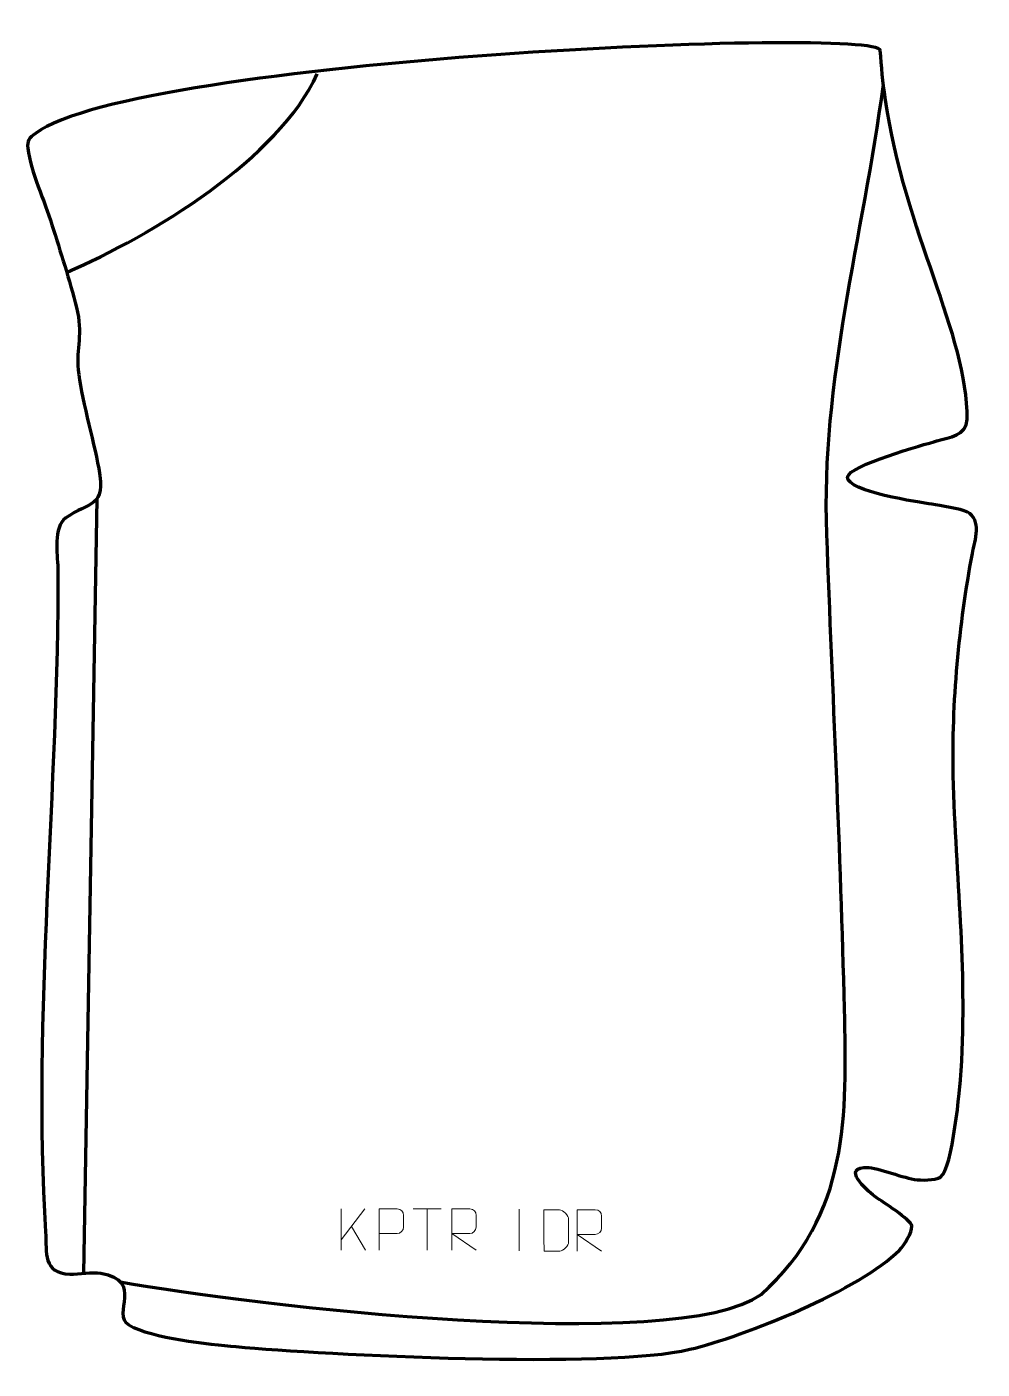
# Model space of a CAD drawing. Header units: millimetres. Extents: x -471 to 105, y -43 to 766.
import ezdxf

# ---------------------------------------------------------------- set-up
doc = ezdxf.new("R2010")
doc.units = ezdxf.units.MM
doc.header["$MEASUREMENT"] = 0
doc.layers.add('layer 2', color=7, linetype='Continuous')
doc.layers.add('layer 3', color=7, linetype='Continuous')

msp = doc.modelspace()

# ---------------------------------------------------------------- linework, layer by layer
at = {"layer": 'layer 2', "color": 140, "lineweight": 158}
for points in [[(-446.8401, 618.0776), (-396.0521, 639.829), (-318.7512, 686.7898), (-296.1417, 737.6025)], [(-428.9964, 481.4465), (-428.9964, 481.4465), (-436.9047, 14.5184), (-436.9047, 14.5184)]]:
    msp.add_open_spline(points, degree=3, dxfattribs=at)
msp.add_open_spline([(-414.8105, 9.4367), (-337.2133, -4.6746), (-79.1026, -34.8964), (-28.4913, 1.8115), (-28.4913, 1.8115), (25.0091, 49.6952), (23.2457, 110.155), (21.7794, 173.9649), (21.7794, 173.9649), (19.4964, 269.4537), (14.6741, 364.5916), (11.1148, 459.996), (11.1148, 459.996), (7.655, 552.7324), (32.761, 638.353), (45.2621, 731.0171)], degree=3, knots=[0, 0, 0, 0, 0.2, 0.2, 0.2, 0.2, 0.4, 0.4, 0.4, 0.4, 0.6, 0.6, 0.6, 0.6, 1, 1, 1, 1], dxfattribs=at)
at = {"layer": 'layer 3', "color": 242, "lineweight": 158}
msp.add_open_spline([(43.3726, 751.6524), (43.9708, 741.8443), (44.9806, 732.3454), (46.3125, 723.1345), (46.3125, 723.1345), (58.2367, 640.6717), (95.9939, 581.266), (95.783, 529.2334), (95.783, 529.2334), (94.8873, 519.5762), (85.4319, 518.49), (77.5268, 516.3297), (77.5268, 516.3297), (69.6913, 514.0688), (24.3925, 501.4289), (23.687, 494.5849), (23.687, 494.5849), (22.7657, 485.6481), (67.051, 479.3649), (74.4689, 478.1384), (74.4689, 478.1384), (79.3722, 477.2867), (91.6427, 475.4323), (95.8806, 473.4559), (95.8806, 473.4559), (104.7728, 468.6284), (100.5183, 456.7076), (98.9126, 448.43), (98.9126, 448.43), (90.8456, 406.1209), (86.3222, 357.5698), (87.3866, 314.5421), (87.3866, 314.5421), (88.9432, 251.6126), (95.9551, 201.3651), (92.1293, 136.6532), (92.1293, 136.6532), (91.4119, 126.1317), (87.0519, 77.6356), (79.6409, 72.6096), (79.6409, 72.6096), (76.3169, 70.3553), (67.8579, 70.5958), (63.9311, 71.2047), (63.9311, 71.2047), (55.264, 72.5486), (40.462, 79.0571), (33.382, 78.3514), (33.382, 78.3514), (20.0615, 77.0238), (37.4214, 62.9764), (40.6702, 60.4598), (40.6702, 60.4598), (44.3823, 57.7301), (62.2136, 46.8076), (62.4096, 43.0892), (62.4096, 43.0892), (62.6255, 38.9939), (57.7969, 31.6767), (54.885, 28.5059), (54.885, 28.5059), (31.7333, 4.8251), (-38.5969, -23.4454), (-71.3764, -31.2591), (-71.3764, -31.2591), (-121.5055, -43.2091), (-291.1876, -34.6001), (-345.1291, -29.6093), (-345.1291, -29.6093), (-361.2621, -28.1166), (-395.8583, -24.6443), (-409.7623, -16.5376), (-409.7623, -16.5376), (-420.4952, -10.051), (-400.0725, 10.2268), (-426.6133, 14.6184), (-426.6133, 14.6184), (-431.492, 15.4257), (-439.6076, 14.0179), (-445.2125, 13.9965), (-445.2125, 13.9965), (-461.6393, 14.8728), (-459.1374, 26.5688), (-459.8539, 39.4956), (-459.8539, 39.4956), (-468.1172, 169.3195), (-451.9276, 307.028), (-452.4554, 439.6737), (-452.4554, 439.6737), (-452.8439, 448.2568), (-455.4125, 464.0121), (-447.6869, 469.9314), (-447.6869, 469.9314), (-433.5806, 479.9854), (-423.2886, 475.6479), (-427.8199, 499.739), (-427.8199, 499.739), (-431.0641, 516.987), (-438.8382, 544.3436), (-440.2285, 559.2077), (-440.2285, 559.2077), (-441.4083, 571.8211), (-437.2784, 581.0847), (-441.2202, 596.7626), (-441.2202, 596.7626), (-445.3875, 613.1869), (-451.0124, 630.3929), (-455.9991, 646.6455), (-455.9991, 646.6455), (-460.5456, 661.0829), (-468.6895, 678.0788), (-470.5678, 692.706), (-470.5678, 692.706), (-471.161, 697.3258), (-469.8506, 698.8641), (-466.0077, 701.6688), (-466.0077, 701.6688), (-403.7525, 747.1053), (42.5025, 765.9163), (43.3726, 751.6524)], degree=3, knots=[0, 0, 0, 0, 0.03225806, 0.03225806, 0.03225806, 0.03225806, 0.06451613, 0.06451613, 0.06451613, 0.06451613, 0.09677419, 0.09677419, 0.09677419, 0.09677419, 0.12903226, 0.12903226, 0.12903226, 0.12903226, 0.16129032, 0.16129032, 0.16129032, 0.16129032, 0.19354839, 0.19354839, 0.19354839, 0.19354839, 0.22580645, 0.22580645, 0.22580645, 0.22580645, 0.25806452, 0.25806452, 0.25806452, 0.25806452, 0.29032258, 0.29032258, 0.29032258, 0.29032258, 0.32258065, 0.32258065, 0.32258065, 0.32258065, 0.35483871, 0.35483871, 0.35483871, 0.35483871, 0.38709677, 0.38709677, 0.38709677, 0.38709677, 0.41935484, 0.41935484, 0.41935484, 0.41935484, 0.4516129, 0.4516129, 0.4516129, 0.4516129, 0.48387097, 0.48387097, 0.48387097, 0.48387097, 0.51612903, 0.51612903, 0.51612903, 0.51612903, 0.5483871, 0.5483871, 0.5483871, 0.5483871, 0.58064516, 0.58064516, 0.58064516, 0.58064516, 0.61290323, 0.61290323, 0.61290323, 0.61290323, 0.64516129, 0.64516129, 0.64516129, 0.64516129, 0.67741935, 0.67741935, 0.67741935, 0.67741935, 0.70967742, 0.70967742, 0.70967742, 0.70967742, 0.74193548, 0.74193548, 0.74193548, 0.74193548, 0.77419355, 0.77419355, 0.77419355, 0.77419355, 0.80645161, 0.80645161, 0.80645161, 0.80645161, 0.83870968, 0.83870968, 0.83870968, 0.83870968, 0.87096774, 0.87096774, 0.87096774, 0.87096774, 0.90322581, 0.90322581, 0.90322581, 0.90322581, 0.93548387, 0.93548387, 0.93548387, 0.93548387, 1, 1, 1, 1], dxfattribs=at)
at = {"layer": 'layer 3', "color": 250, "lineweight": 9}
for points in [[(-281.6834, 53.4018), (-281.6834, 53.4018), (-281.6834, 28.4482), (-281.6834, 28.4482)], [(-267.3072, 53.4018), (-267.3072, 53.4018), (-281.6834, 34.7621), (-281.6834, 34.7621)], [(-238.3501, 53.3494), (-238.3501, 53.3494), (-221.3629, 53.3494), (-221.3629, 53.3494)], [(-229.8563, 28.4194), (-229.8563, 28.4194), (-229.8563, 53.3729), (-229.8563, 53.3729)], [(-174.3245, 53.1765), (-174.3245, 53.1765), (-174.3245, 28.2024), (-174.3245, 28.2024)], [(-266.9819, 28.544), (-266.9819, 28.544), (-275.4524, 42.8576), (-275.4524, 42.8576)]]:
    msp.add_open_spline(points, degree=3, dxfattribs=at)
for points, knots in [([(-258.7008, 28.4192), (-258.7008, 28.4192), (-258.7008, 53.3728), (-258.7008, 53.3728), (-258.7008, 53.3728), (-255.1058, 53.3728), (-251.5105, 53.3728), (-247.9151, 53.3728), (-247.9151, 53.3728), (-245.5899, 53.3349), (-244.0325, 51.8448), (-244.0367, 49.4787), (-244.0367, 49.4787), (-244.0371, 47.443), (-244.0371, 44.3837), (-244.0367, 42.3477), (-244.0367, 42.3477), (-244.0432, 40.4723), (-245.8554, 38.5304), (-247.865, 38.5113), (-247.865, 38.5113), (-247.865, 38.5113), (-258.7008, 38.5113), (-258.7008, 38.5113)], [0, 0, 0, 0, 0.14285714, 0.14285714, 0.14285714, 0.14285714, 0.28571429, 0.28571429, 0.28571429, 0.28571429, 0.42857143, 0.42857143, 0.42857143, 0.42857143, 0.57142857, 0.57142857, 0.57142857, 0.57142857, 0.71428571, 0.71428571, 0.71428571, 0.71428571, 1, 1, 1, 1]), ([(-214.9481, 28.4231), (-214.9481, 28.4231), (-214.9481, 53.3766), (-214.9481, 53.3766), (-214.9481, 53.3766), (-211.3533, 53.3766), (-207.7578, 53.3766), (-204.1626, 53.3766), (-204.1626, 53.3766), (-201.8373, 53.3389), (-200.28, 51.8489), (-200.2841, 49.4825), (-200.2841, 49.4825), (-200.2845, 47.447), (-200.2845, 44.3876), (-200.2841, 42.3516), (-200.2841, 42.3516), (-200.2906, 40.4761), (-202.1029, 38.5343), (-204.1124, 38.5152), (-204.1124, 38.5152), (-204.1124, 38.5152), (-214.9481, 38.5152), (-214.9481, 38.5152), (-214.9481, 38.5152), (-214.9481, 38.5152), (-200.2934, 28.4231), (-200.2934, 28.4231)], [0, 0, 0, 0, 0.125, 0.125, 0.125, 0.125, 0.25, 0.25, 0.25, 0.25, 0.375, 0.375, 0.375, 0.375, 0.5, 0.5, 0.5, 0.5, 0.625, 0.625, 0.625, 0.625, 0.75, 0.75, 0.75, 0.75, 1, 1, 1, 1]), ([(-159.3768, 27.9204), (-157.045, 27.9208), (-152.0948, 27.8968), (-149.7633, 27.8965), (-149.7633, 27.8965), (-147.8383, 27.7911), (-144.5197, 31.3327), (-144.5309, 33.35), (-144.5309, 33.35), (-144.5313, 39.1201), (-144.5313, 41.2898), (-144.5309, 47.0591), (-144.5309, 47.0591), (-144.5352, 49.1972), (-147.9097, 52.8573), (-150.0621, 52.8438), (-150.0621, 52.8438), (-152.3878, 52.8438), (-157.1121, 52.8438), (-159.4382, 52.8438), (-159.4382, 52.8438), (-159.4378, 47.0969), (-159.3765, 33.6677), (-159.3768, 27.9204)], [0, 0, 0, 0, 0.14285714, 0.14285714, 0.14285714, 0.14285714, 0.28571429, 0.28571429, 0.28571429, 0.28571429, 0.42857143, 0.42857143, 0.42857143, 0.42857143, 0.57142857, 0.57142857, 0.57142857, 0.57142857, 0.71428571, 0.71428571, 0.71428571, 0.71428571, 1, 1, 1, 1]), ([(-139.3165, 27.8923), (-139.3165, 27.8923), (-139.3165, 52.8458), (-139.3165, 52.8458), (-139.3165, 52.8458), (-135.7217, 52.8458), (-132.1262, 52.8458), (-128.531, 52.8458), (-128.531, 52.8458), (-126.2057, 52.8081), (-124.6484, 51.3181), (-124.6525, 48.9517), (-124.6525, 48.9517), (-124.6529, 46.9162), (-124.6529, 43.8568), (-124.6525, 41.8208), (-124.6525, 41.8208), (-124.659, 39.9453), (-126.4713, 38.0035), (-128.4808, 37.9844), (-128.4808, 37.9844), (-128.4808, 37.9844), (-139.3165, 37.9844), (-139.3165, 37.9844), (-139.3165, 37.9844), (-139.3165, 37.9844), (-124.6618, 27.8923), (-124.6618, 27.8923)], [0, 0, 0, 0, 0.125, 0.125, 0.125, 0.125, 0.25, 0.25, 0.25, 0.25, 0.375, 0.375, 0.375, 0.375, 0.5, 0.5, 0.5, 0.5, 0.625, 0.625, 0.625, 0.625, 0.75, 0.75, 0.75, 0.75, 1, 1, 1, 1])]:
    msp.add_open_spline(points, degree=3, knots=knots, dxfattribs=at)

doc.saveas('drawing.dxf')
